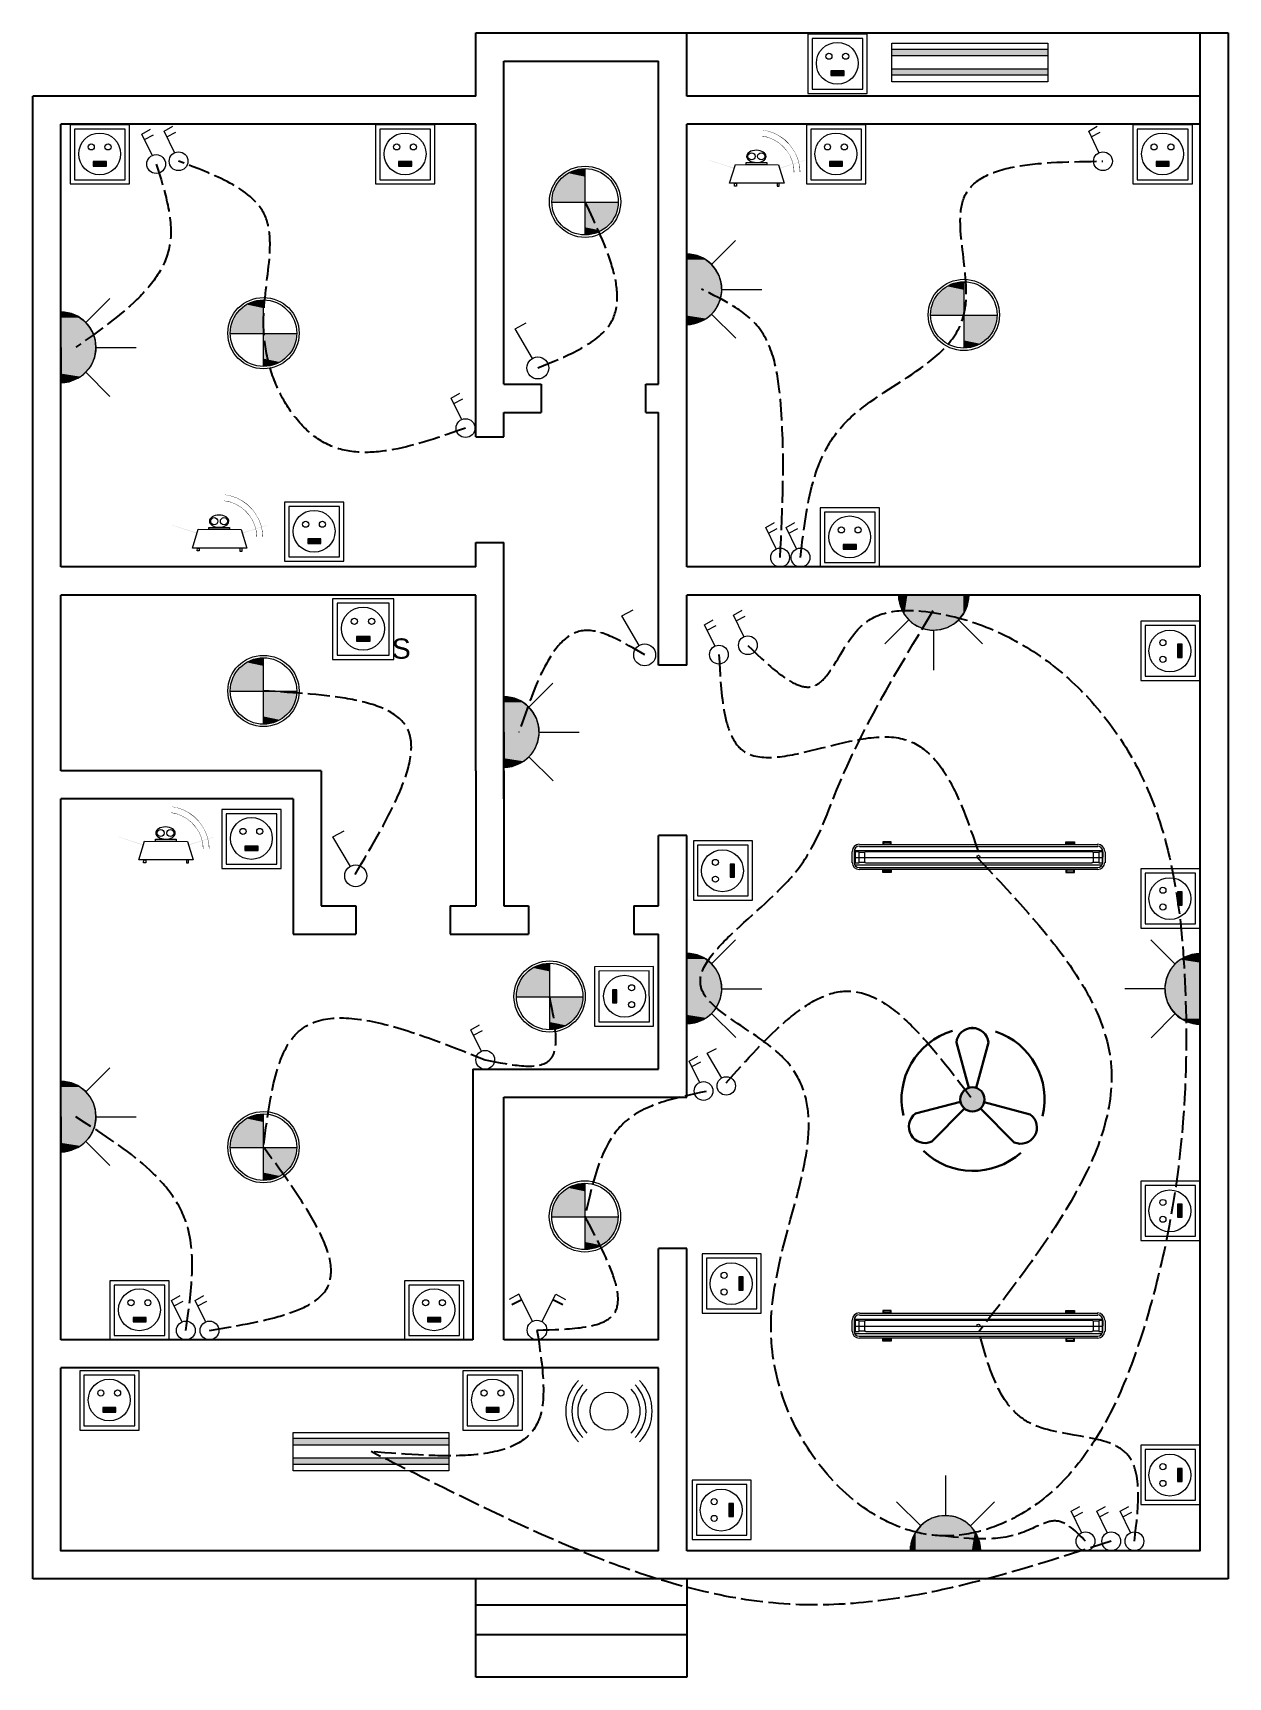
# Model space of a CAD drawing. Header units: centimetres. Extents: x 828 to 1678, y 455 to 1625.
import ezdxf

# ---------------------------------------------------------------- set-up
doc = ezdxf.new("R2010")
doc.units = ezdxf.units.CM
doc.header["$LTSCALE"] = 1.3
doc.header["$MEASUREMENT"] = 0
doc.linetypes.add('ACAD_ISO02W100', pattern=[15, 12, -3])
for name, color, linetype in [('1 - Blocs Electriques', 1, 'Continuous'), ('PDF _00Lighting', 1, 'Continuous'), ('PDF _APD ECL', 1, 'Continuous'), ('PDF _B Appareillage', 5, 'Continuous'), ('PDF _CFO-Electricté', 6, 'Continuous'), ('PDF _ECLAIRAGE', 1, 'Continuous'), ('PDF _Electricté', 7, 'Continuous'), ('PDF _Texte', 7, 'Continuous')]:
    doc.layers.add(name, color=color, linetype=linetype)
doc.layers.add('Elec conn', color=2, linetype='ACAD_ISO02W100', lineweight=25)
doc.styles.add('PDF TimesNewRomanPSMT', font='arial.ttf')

# ---------------------------------------------------------------- blocks, each defined once
blk = doc.blocks.new('Hublot étanche  de 2x9W')
at = {"layer": 'PDF _ECLAIRAGE', "color": 3, "lineweight": 0}
for points in [[(0.03, 0.37), (0.03, 11.07)], [(-5.32, 5.72), (5.38, 5.72)]]:
    blk.add_lwpolyline(points, dxfattribs=at)
for radius in [5.76, 5.37]:
    blk.add_circle((0, 5.76), radius, dxfattribs=at)
at = {"layer": 'PDF _ECLAIRAGE', "color": 3, "transparency": 33554559}
for points in [[(-2.62, 10.37), (0.03, 10.37), (-1.8, 10.77)], [(0.03, 10.77), (-1.8, 10.77), (-0.88, 10.98)], [(0.03, 10.37), (-1.8, 10.77), (0.03, 10.77)], [(0.03, 10.98), (-0.88, 10.98), (0.03, 11.07)], [(0.03, 10.77), (0.03, 10.98), (-0.88, 10.98)], [(-4.97, 7.55), (0.03, 7.55), (-4.58, 8.37)], [(-4.58, 8.37), (0.03, 8.37), (-4.06, 9.16)], [(0.03, 7.55), (-4.58, 8.37), (0.03, 8.37)], [(-4.06, 9.16), (0.03, 9.16), (-3.41, 9.81)], [(0.03, 8.37), (-4.06, 9.16), (0.03, 9.16)], [(-3.41, 9.81), (0.03, 9.81), (-2.62, 10.37)], [(0.03, 9.16), (-3.41, 9.81), (0.03, 9.81)], [(0.03, 9.81), (-2.62, 10.37), (0.03, 10.37)], [(-5.32, 5.72), (0.03, 5.72), (-5.23, 6.63)], [(-5.23, 6.63), (0.03, 6.63), (-4.97, 7.55)], [(0.03, 5.72), (-5.23, 6.63), (0.03, 6.63)], [(0.03, 6.63), (-4.97, 7.55), (0.03, 7.55)], [(0.03, 4.81), (5.34, 4.81), (0.03, 5.72)], [(5.34, 4.81), (0.03, 5.72), (5.38, 5.72)], [(0.03, 3.89), (5.08, 3.89), (0.03, 4.81)], [(5.08, 3.89), (0.03, 4.81), (5.34, 4.81)], [(0.03, 3.02), (4.68, 3.02), (0.03, 3.89)], [(4.68, 3.02), (0.03, 3.89), (5.08, 3.89)], [(0.03, 2.28), (4.16, 2.28), (0.03, 3.02)], [(4.16, 2.28), (0.03, 3.02), (4.68, 3.02)], [(0.03, 1.63), (3.47, 1.63), (0.03, 2.28)], [(3.47, 1.63), (0.03, 2.28), (4.16, 2.28)], [(0.03, 1.07), (2.73, 1.07), (0.03, 1.63)], [(2.73, 1.07), (0.03, 1.63), (3.47, 1.63)], [(0.03, 0.67), (1.86, 0.67), (0.03, 1.07)], [(1.86, 0.67), (0.03, 1.07), (2.73, 1.07)], [(0.03, 0.46), (0.99, 0.46), (0.03, 0.67)], [(0.99, 0.46), (0.03, 0.67), (1.86, 0.67)], [(0.03, 0.37), (0.03, 0.46), (0.99, 0.46)]]:
    blk.add_solid(points, dxfattribs=at)
blk = doc.blocks.new('Luminaire à vasque 2x18W')
at = {"layer": 'PDF _ECLAIRAGE', "color": 140, "lineweight": 0, "true_color": 0x00bfff}
blk.add_lwpolyline([(16.73, 0), (-16.73, 0), (-16.73, 8.26), (16.73, 8.26)], close=True, dxfattribs=at)
for points in [[(16.73, 6.92), (-16.73, 6.92)], [(16.73, 5.52), (-16.73, 5.52)], [(16.73, 1.39), (-16.73, 1.39), (-16.73, 2.78), (16.73, 2.78)]]:
    blk.add_lwpolyline(points, dxfattribs=at)
at = {"layer": 'PDF _ECLAIRAGE', "color": 140, "true_color": 0x00bfff, "transparency": 33554559}
for points in [[(-16.73, 5.52), (16.73, 5.52), (-16.73, 6.92)], [(16.73, 5.52), (-16.73, 6.92), (16.73, 6.92)], [(-16.73, 1.39), (16.73, 1.39), (-16.73, 2.78)], [(16.73, 1.39), (-16.73, 2.78), (16.73, 2.78)]]:
    blk.add_solid(points, dxfattribs=at)
blk = doc.blocks.new('Luminaire étanche LED 1x18W')
at = {"layer": 'PDF _APD ECL', "color": 7, "lineweight": 0}
blk.add_circle((-0.03, 1.78), 0.196, dxfattribs=at)
at = {"layer": 'PDF _B Appareillage', "lineweight": 0}
for points in [[(-17.44, 0.96), (-17.44, 2.48)], [(17.14, 2.61), (-17.14, 2.61)], [(-17.14, 0.96), (-17.14, 2.48)], [(-16.44, 3.48), (16.44, 3.48)], [(-16.44, 3.18), (16.44, 3.18)], [(17.14, 2.48), (17.1, 0.96)], [(17.44, 2.48), (17.44, 0.96)], [(17.14, 1.61), (-17.14, 1.61)], [(17.05, 0.61), (-17.05, 0.61)], [(16.44, 0.26), (-16.44, 0.26)], [(16.44, 0), (-16.44, 0)]]:
    blk.add_lwpolyline(points, dxfattribs=at)
at = {"layer": 'PDF _B Appareillage', "color": 7, "lineweight": 0}
for points in [[(-17.01, 0.96), (-16.49, 0.96), (-16.49, 2.44), (-17.01, 2.44)], [(16.57, 0.96), (17.1, 0.96), (17.1, 2.44), (16.57, 2.44)]]:
    blk.add_lwpolyline(points, close=True, dxfattribs=at)
for points in [[(-16.49, 1.04), (-15.7, 1.04), (-15.7, 2.35), (-16.49, 2.35)], [(15.66, 2.44), (-15.57, 2.44)], [(16.57, 2.35), (15.79, 2.35), (15.79, 1.04), (16.57, 1.04)], [(15.66, 0.91), (-15.57, 0.91)]]:
    blk.add_lwpolyline(points, dxfattribs=at)
at = {"layer": 'PDF _B Appareillage', "lineweight": 0}
for points in [[(-13.22, 3.48), (-12.05, 3.48), (-12.05, 3.83), (-13.22, 3.83)], [(-13.14, 3.57), (-12.14, 3.57), (-12.14, 3.74), (-13.14, 3.74)], [(13.22, 3.48), (12.05, 3.48), (12.05, 3.83), (13.22, 3.83)], [(13.14, 3.57), (12.14, 3.57), (12.14, 3.74), (13.14, 3.74)], [(-13.22, 0), (-12.05, 0), (-12.05, -0.39), (-13.22, -0.39)], [(13.22, 0), (12.05, 0), (12.05, -0.39), (13.22, -0.39)], [(-13.14, -0.09), (-12.14, -0.09), (-12.14, -0.3), (-13.14, -0.3)], [(13.14, -0.09), (12.14, -0.09), (12.14, -0.3), (13.14, -0.3)]]:
    blk.add_lwpolyline(points, close=True, dxfattribs=at)
for centre, radius, start, end in [((-16.47, 2.52), 0.979, 90, 180), ((-16.47, 2.52), 0.718, 90, 180), ((16.41, 2.52), 0.979, 0, 90), ((16.41, 2.52), 0.718, 0, 90), ((-16.47, 1), 0.979, 180, 270), ((-16.47, 1), 0.718, 183.1201, 269.9396), ((16.41, 1), 0.979, 270, 360), ((16.41, 1), 0.718, 270.0604, 356.8799)]:
    blk.add_arc(centre, radius, start, end, dxfattribs=at)
at = {"layer": 'PDF _B Appareillage', "color": 7, "lineweight": 0}
for centre, start, end in [((-15.6, 2.39), 90.0001, 179.9999), ((15.63, 2.39), 0, 89.9999), ((-15.6, 1.08), 180.0001, 269.9999), ((15.63, 1.08), 270.0001, 359.9999)]:
    blk.add_arc(centre, 0.109, start, end, dxfattribs=at)
blk = doc.blocks.new('Interrupteur va et vient')
at = {"layer": 'PDF _Electricté', "lineweight": 0}
for points in [[(-0.68, 3.05), (-2.38, 6.57), (-0.94, 7.4)], [(-1.94, 5.66), (-0.46, 6.44)]]:
    blk.add_lwpolyline(points, dxfattribs=at)
blk.add_circle((0, 1.57), 1.57, dxfattribs=at)
blk = doc.blocks.new('Interrupteur simple allumage')
at = {"layer": 'PDF _Electricté', "lineweight": 0}
blk.add_lwpolyline([(-0.75, 2.84), (-3.19, 7.02), (-1.62, 7.84)], dxfattribs=at)
blk.add_circle((0, 1.54), 1.54, dxfattribs=at)
blk = doc.blocks.new('Interrupteur double allumage')
for p, q in [((-3.95, 5.54), (-2.4, 6.32)), ((4.07, 5.49), (2.49, 6.28))]:
    blk.add_line(p, q)
at = {"layer": 'PDF _Electricté', "lineweight": 0}
for points in [[(-0.67, 2.84), (-2.84, 7.19), (-4.36, 6.32)], [(0.77, 2.84), (2.94, 7.19), (4.47, 6.32)]]:
    blk.add_lwpolyline(points, dxfattribs=at)
blk.add_circle((0, 1.54), 1.54, dxfattribs=at)
blk = doc.blocks.new('Applique murale décorative 1x9W')
at = {"layer": 'PDF _00Lighting', "lineweight": 0}
for points in [[(0.02, 6.42), (0.02, 13.77)], [(-4.55, 4.55), (-8.98, 8.94)], [(4.55, 4.55), (8.98, 8.98)], [(10.07, -0.02), (-10.11, -0.02)]]:
    blk.add_lwpolyline(points, dxfattribs=at)
blk.add_lwpolyline([(6.4, 0.04, 0.416195), (-0.04, 6.45, 0.412234), (-6.5, 0)], format="xyb", dxfattribs=at)
at = {"layer": 'PDF _APD ECL', "lineweight": 0}
for points in [[(6.46, 0.02), (6.42, 0.72), (6.29, 1.5), (5.85, 2.68), (5.37, 3.59), (4.81, 4.28), (3.81, 5.2), (2.68, 5.85), (1.67, 6.2), (0.33, 6.42), (-1.15, 6.33), (-2.5, 5.94), (-3.68, 5.29), (-4.55, 4.55), (-5.46, 3.41), (-6.07, 2.2), (-6.42, 0.8), (-6.46, -0.02), (-5.11, -0.02), (-3.85, -0.02), (-2.02, -0.02), (-0.33, -0.02), (0.94, -0.02), (2.41, -0.02), (4.24, 0.02), (5.55, 0.02)], [(-6.46, -0.02), (-6.46, -0.02), (-6.46, -0.02)]]:
    blk.add_lwpolyline(points, close=True, dxfattribs=at)
for points in [[(-6.42, 0.8), (-6.46, -0.02), (-6.42, 0.8)], [(-6.46, -0.02), (6.46, 0.02)]]:
    blk.add_lwpolyline(points, dxfattribs=at)
at = {"layer": 'PDF _APD ECL', "transparency": 33554559}
for points in [[(-2.5, 5.94), (-2.5, -0.02), (-1.15, 6.33)], [(-2.5, -0.02), (-1.15, 6.33), (-1.15, -0.02)], [(-1.15, 6.33), (-1.15, -0.02), (0.33, 6.42)], [(-1.15, -0.02), (0.33, 6.42), (0.33, -0.02)], [(0.33, 6.42), (0.33, -0.02), (0.94, 6.33)], [(0.33, -0.02), (0.94, 6.33), (0.94, -0.02)], [(0.94, 6.33), (0.94, -0.02), (1.67, 6.2)], [(0.94, -0.02), (1.67, 6.2), (1.67, -0.02)], [(1.67, 6.2), (1.67, -0.02), (2.41, 5.94)], [(-6.07, 2.2), (-6.07, -0.02), (-5.46, 3.41)], [(-6.07, -0.02), (-5.46, 3.41), (-5.46, -0.02)], [(-5.46, 3.41), (-5.46, -0.02), (-4.55, 4.55)], [(-5.46, -0.02), (-4.55, 4.55), (-4.55, -0.02)], [(-4.55, 4.55), (-4.55, -0.02), (-3.68, 5.29)], [(-4.55, -0.02), (-3.68, 5.29), (-3.68, -0.02)], [(-3.68, 5.29), (-3.68, -0.02), (-2.5, 5.94)], [(-3.68, -0.02), (-2.5, 5.94), (-2.5, -0.02)], [(1.67, -0.02), (2.41, 5.94), (2.41, -0.02)], [(2.41, 5.94), (2.41, -0.02), (2.68, 5.85)], [(2.41, -0.02), (2.68, 5.85), (2.68, -0.02)], [(2.68, 5.85), (2.68, -0.02), (3.81, 5.2)], [(2.68, -0.02), (3.81, 5.2), (3.81, -0.02)], [(3.81, 5.2), (3.81, -0.02), (4.24, 4.81)], [(3.81, -0.02), (4.24, 4.81), (4.24, 0.02)], [(4.24, 4.81), (4.24, 0.02), (4.81, 4.28)], [(4.24, 0.02), (4.81, 4.28), (4.81, 0.02)], [(4.81, 4.28), (4.81, 0.02), (5.37, 3.59)], [(4.81, 0.02), (5.37, 3.59), (5.37, 0.02)], [(5.37, 3.59), (5.37, 0.02), (5.55, 3.24)], [(5.37, 0.02), (5.55, 3.24), (5.55, 0.02)], [(5.55, 3.24), (5.55, 0.02), (5.85, 2.68)], [(-6.46, -0.02), (-6.42, 0.8), (-6.42, -0.02)], [(-6.42, 0.8), (-6.42, -0.02), (-6.07, 2.2)], [(-6.42, -0.02), (-6.07, 2.2), (-6.07, -0.02)], [(5.55, 0.02), (5.85, 2.68), (5.85, 0.02)], [(5.85, 2.68), (5.85, 0.02), (6.29, 1.5)], [(5.85, 0.02), (6.29, 1.5), (6.29, 0.02)], [(6.29, 0.02), (6.29, 1.5), (6.42, 0.72)], [(6.29, 0.02), (6.42, 0.02), (6.42, 0.72)], [(6.42, 0.02), (6.42, 0.72), (6.46, 0.02)]]:
    blk.add_solid(points, dxfattribs=at)
blk = doc.blocks.new('*U13')
at = {"true_color": 0xf7f281}
h = blk.add_hatch(color=51, dxfattribs=at)
h.dxf.hatch_style = 1
h.paths.add_polyline_path([(0.98, 0, 1), (-0.98, 0, 1)])
h = blk.add_hatch(color=51, dxfattribs=at)
h.dxf.hatch_style = 1
h.paths.add_polyline_path([(0.98, 0, 1), (-0.98, 0, 1)])
at = {"color": 114, "lineweight": 30, "true_color": 0x139b48}
for points in [[(-0.3, 0.93), (-1.3, 4.6, -0.901033), (1.3, 4.6), (0.3, 0.93)], [(-0.3, 0.93), (-1.3, 4.6, -0.901033), (1.3, 4.6), (0.3, 0.93)], [(-0.64, -0.74), (-3.29, -3.41, -0.903613), (-4.59, -1.15), (-0.96, -0.19)], [(-0.64, -0.74), (-3.29, -3.41, -0.903613), (-4.59, -1.15), (-0.96, -0.19)], [(0.95, -0.23), (4.67, -1.21, -0.895838), (3.37, -3.47), (0.65, -0.73)], [(0.95, -0.23), (4.67, -1.21, -0.895838), (3.37, -3.47), (0.65, -0.73)]]:
    blk.add_lwpolyline(points, format="xyb", dxfattribs=at)
blk.add_circle((0, 0), 0.979, dxfattribs=at)
blk.add_circle((0, 0), 0.979, dxfattribs=at)
at = {"color": 219, "lineweight": 30, "true_color": 0x642165}
for start, end in [(106.7051, 193.0269), (346.4272, 71.6411), (226.1503, 311.7885)]:
    blk.add_arc((0.05, 0), 5.78, start, end, dxfattribs=at)
at = {"lineweight": 30}
for start, end in [(89.9994, 91.3046), (89.9994, 91.3046), (209.6409, 209.7734), (209.6409, 209.7734), (329.3201, 329.5724), (329.3201, 329.5724)]:
    blk.add_arc((0.05, 0), 5.78, start, end, dxfattribs=at)
blk = doc.blocks.new('Détecteur de présence plafonnier 360°')
at = {"layer": 'PDF _CFO-Electricté', "lineweight": 0}
blk.add_circle((0, 3.37), 3.37, dxfattribs=at)
for radius, start, end in [(7.68, 135, 225), (7.68, 315, 45), (6.59, 135, 225), (5.55, 135, 225), (5.55, 315, 45), (6.59, 315, 45)]:
    blk.add_arc((0, 3.37), radius, start, end, dxfattribs=at)
blk = doc.blocks.new('Applique mural décorative pour de lit chevet  6W')
at = {"layer": 'PDF _Electricté', "color": 6, "lineweight": 0}
for points in [[(8.16, 2.13, 0.09, 0.09, 0), (8.07, 3.28, 0.061, 0.061, 0), (7.79, 4.42, 0.0615, 0.0615, 0), (7.37, 5.5, 0.0434, 0.0434, 0), (6.79, 6.5, 0.0519, 0.0519, 0), (6.09, 7.42, 0.0971, 0.0971, 0), (5.26, 8.24, 0.0956, 0.0956, 0), (4.31, 8.92, 0.0608, 0.0608, 0), (3.31, 9.46, 0.0593, 0.0593, 0), (2.2, 9.85, 0.0434, 0.0434, 0), (1.07, 10.09, 0, 0, 0), (-0.11, 10.16, 0, 0, 0), (-1.24, 10.07, 0, 0, 0), (-2.39, 9.81, 0, 0, 0), (-3.48, 9.4, 0, 0, 0), (-4.48, 8.83, 0, 0, 0), (-5.39, 8.13, 0, 0, 0), (-6.22, 7.33, 0, 0, 0), (-6.92, 6.37, 0, 0, 0), (-7.48, 5.37, 0, 0, 0), (-7.9, 4.28, 0, 0, 0), (-8.13, 3.13, 0, 0, 0), (-8.22, 2, 0, 0, 0)], [(7.03, 2.09, 0.0901, 0.0901, 0), (6.94, 3.2, 0.0603, 0.0603, 0), (6.66, 4.26, 0.0596, 0.0596, 0), (6.22, 5.29, 0.0434, 0.0434, 0), (5.61, 6.2, 0.0844, 0.0844, 0), (4.89, 7.03, 0.0613, 0.0613, 0), (4.05, 7.72, 0.0596, 0.0596, 0), (3.09, 8.29, 0.0572, 0.0572, 0), (2.09, 8.7, 0.0867, 0.0867, 0), (1.02, 8.94, 0, 0, 0), (-0.07, 9.03, 0, 0, 0), (-1.2, 8.92, 0, 0, 0), (-2.24, 8.66, 0, 0, 0), (-3.26, 8.24, 0, 0, 0), (-4.18, 7.66, 0, 0, 0), (-5.05, 6.94, 0, 0, 0), (-5.74, 6.11, 0, 0, 0), (-6.31, 5.15, 0, 0, 0), (-6.74, 4.15, 0, 0, 0), (-6.98, 3.09, 0, 0, 0), (-7.07, 2, 0, 0, 0)]]:
    blk.add_lwpolyline(points, format="xyseb", dxfattribs=at)
for points in [[(5.15, 0), (4.07, 0), (-4.07, 0), (-5.15, 0), (-4.07, 3.57), (4.07, 3.52)], [(1.89, 3.91), (1.89, 3.52), (-2.02, 3.57), (-2.02, 3.91)], [(-3.85, 0), (-3.85, -0.52), (-4.24, -0.52), (-4.2, 0)], [(3.85, 0), (3.85, -0.57), (4.24, -0.57), (4.24, 0)]]:
    blk.add_lwpolyline(points, close=True, dxfattribs=at)
for centre in [(-1.01, 5.09), (0.82, 5.09)]:
    blk.add_circle(centre, 0.674, dxfattribs=at)
for points in [[(-0.09, 6.24), (-1.11, 6.24), (-1.94, 5.73), (-1.94, 5.09)], [(1.75, 5.08), (1.76, 5.72), (0.93, 6.24), (-0.09, 6.24)], [(-1.94, 5.09), (-1.94, 4.46), (-1.12, 3.94), (-0.1, 3.94)], [(-0.1, 3.94), (0.92, 3.93), (1.75, 4.45), (1.75, 5.08)]]:
    blk.add_open_spline(points, degree=3, dxfattribs=at)
at = {"layer": 'PDF _Electricté', "color": 6, "transparency": 33554559}
for points in [[(-4.28, 2.87), (-9.03, 4.35), (-9.03, 4.39)], [(-4.28, 2.78), (-4.28, 2.87), (-9.03, 4.35)], [(4.24, 2.87), (4.24, 2.78), (8.98, 4.35)], [(4.24, 2.78), (8.98, 4.35), (9.03, 4.31)]]:
    blk.add_solid(points, dxfattribs=at)
blk = doc.blocks.new('Prise électrique encastrée étanche 2P+T 220V 16A')
at = {"layer": 'PDF _Electricté', "color": 4, "lineweight": 0}
for points in [[(5.7, 11.35), (-5.7, 11.35), (-5.7, 0), (5.7, 0)], [(4.87, 10.53), (-4.87, 10.53), (-4.87, 0.83), (4.87, 0.83)], [(1.26, 4.31), (-1.26, 4.31), (-1.26, 3.44), (1.26, 3.44)]]:
    blk.add_lwpolyline(points, close=True, dxfattribs=at)
for centre, radius in [((-0.03, 5.77), 4.02), ((-1.64, 7.12), 0.587), ((1.58, 7.12), 0.587)]:
    blk.add_circle(centre, radius, dxfattribs=at)
at = {"layer": 'PDF _Electricté', "color": 4, "transparency": 33554559}
for points in [[(1.26, 4.31), (-1.26, 4.31), (1.26, 3.44)], [(-1.26, 4.31), (1.26, 3.44), (-1.26, 3.44)]]:
    blk.add_solid(points, dxfattribs=at)
blk = doc.blocks.new('Prise électrique étanche en saillie 2P+T 220V 16A')
at = {"layer": 'PDF _Electricté', "color": 4, "lineweight": 0}
for points in [[(5.7, 11.35), (-5.7, 11.35), (-5.7, 0), (5.7, 0)], [(4.87, 10.53), (-4.87, 10.53), (-4.87, 0.83), (4.87, 0.83)], [(1.3, 4.31), (-1.26, 4.31), (-1.26, 3.44), (1.3, 3.44)]]:
    blk.add_lwpolyline(points, close=True, dxfattribs=at)
for centre, radius in [((-0.03, 5.77), 4.02), ((-1.64, 7.12), 0.587), ((1.58, 7.12), 0.587)]:
    blk.add_circle(centre, radius, dxfattribs=at)
at = {"layer": 'PDF _Electricté', "color": 4, "transparency": 33554559}
for points in [[(1.3, 4.31), (-1.26, 4.31), (1.3, 3.44)], [(-1.26, 4.31), (1.3, 3.44), (-1.26, 3.44)]]:
    blk.add_solid(points, dxfattribs=at)
at = {"layer": 'PDF _Texte', "color": 4, "insert": (5.34, 2.02), "char_height": 3.79, "attachment_point": 4, "style": 'PDF TimesNewRomanPSMT'}
blk.add_mtext('S', dxfattribs=at)

msp = doc.modelspace()

# ---------------------------------------------------------------- linework, layer by layer
for p, q in [((1142.9, 1625.1), (1677.9, 1625.1)), ((1142.9, 1580.1), (1142.9, 1625.1)), ((1292.9, 1580.1), (1292.9, 1625.1)), ((1677.9, 1625.1), (1677.9, 525.1)), ((1162.9, 1375.1), (1162.9, 1605.1)), ((1272.9, 1375.1), (1272.9, 1605.1)), ((827.9, 525.1), (827.9, 1580.1)), ((1142.9, 1580.1), (827.9, 1580.1)), ((1657.9, 1580.1), (1292.9, 1580.1)), ((1142.9, 1560.1), (847.9, 1560.1)), ((1142.9, 1337.6), (1142.9, 1560.1)), ((1657.9, 1560.1), (1292.9, 1560.1)), ((1292.9, 1245.1), (1292.9, 1560.1)), ((1162.9, 1375.1), (1189.5, 1375.1)), ((1189.5, 1375.1), (1189.5, 1355.1)), ((1263.8, 1355.1), (1263.8, 1375.1)), ((1263.8, 1375.1), (1272.9, 1375.1)), ((1162.9, 1355.1), (1189.5, 1355.1)), ((1162.9, 1337.6), (1162.9, 1355.1)), ((1263.8, 1355.1), (1272.9, 1355.1)), ((1272.9, 1175.1), (1272.9, 1355.1)), ((1142.9, 1337.6), (1162.9, 1337.6)), ((1142.9, 1245.1), (1142.9, 1262.6)), ((1142.9, 1262.6), (1162.9, 1262.6)), ((1162.9, 1080.1), (1162.9, 1262.6)), ((1142.9, 1245.1), (847.9, 1245.1)), ((1657.9, 1245.1), (1292.9, 1245.1)), ((1142.9, 1225.1), (847.9, 1225.1)), ((1142.9, 1100.1), (1142.9, 1225.1)), ((1272.9, 1175.1), (1272.9, 1225.1)), ((1657.9, 1225.1), (1292.9, 1225.1)), ((1292.9, 1175.1), (1292.9, 1225.1)), ((1292.9, 1175.1), (1272.9, 1175.1)), ((1032.9, 1100.1), (847.9, 1100.1)), ((1032.9, 1100.1), (1032.9, 1003.9)), ((1142.9, 1100.1), (1142.9, 1003.9)), ((1162.9, 1100.1), (1162.9, 1003.9)), ((1012.9, 1080.1), (847.9, 1080.1)), ((1012.9, 1080.1), (1012.9, 983.9)), ((1272.9, 1003.9), (1272.9, 1053.9)), ((1272.9, 1003.9), (1272.9, 1053.9)), ((1292.9, 1053.9), (1272.9, 1053.9)), ((1292.9, 867.7), (1292.9, 1053.9)), ((1032.9, 1003.9), (1057.5, 1003.9)), ((1057.5, 1003.9), (1057.5, 983.9)), ((1124.6, 1003.9), (1124.6, 983.9)), ((1124.6, 1003.9), (1142.9, 1003.9)), ((1162.9, 1003.9), (1180.4, 1003.9)), ((1180.4, 1003.9), (1180.4, 983.9)), ((1255.4, 1003.9), (1255.4, 983.9)), ((1255.4, 1003.9), (1272.9, 1003.9)), ((1012.9, 983.9), (1057.5, 983.9)), ((1124.6, 983.9), (1180.4, 983.9)), ((1255.4, 983.9), (1272.9, 983.9)), ((1272.9, 887.7), (1272.9, 983.9)), ((1272.9, 887.7), (1272.9, 983.9)), ((1140.9, 887.7), (1140.9, 695.1)), ((1140.9, 887.7), (1272.9, 887.7)), ((1162.9, 695.1), (1162.9, 867.7)), ((1162.9, 867.7), (1292.9, 867.7)), ((1272.9, 695.1), (1272.9, 760.1)), ((1292.9, 760.1), (1272.9, 760.1)), ((1292.9, 545.1), (1292.9, 760.1)), ((1140.9, 695.1), (847.9, 695.1)), ((1272.9, 695.1), (1162.9, 695.1)), ((1162.9, 675.1), (847.9, 675.1)), ((1272.9, 675.1), (1162.9, 675.1)), ((1272.9, 545.1), (1272.9, 675.1)), ((1272.9, 545.1), (1272.9, 675.1)), ((1677.9, 525.1), (827.9, 525.1)), ((1142.9, 455.1), (1142.9, 525.1)), ((1292.9, 525.1), (1292.9, 515.1)), ((1292.9, 515.1), (1292.9, 485.1)), ((1292.9, 506.3), (1142.9, 506.3)), ((1292.9, 485.1), (1142.9, 485.1)), ((1292.9, 485.1), (1292.9, 455.1)), ((1292.9, 455.1), (1142.9, 455.1))]:
    msp.add_line(p, q)
for points in [[(1657.9, 1625.1), (1657.9, 1245.1)], [(1162.9, 1605.1), (1272.9, 1605.1)], [(847.9, 1245.1), (847.9, 1560.1)], [(847.9, 1100.1), (847.9, 1225.1)], [(1657.9, 1225.1), (1657.9, 545.1), (1292.9, 545.1)], [(847.9, 695.1), (847.9, 1080.1)], [(1272.9, 545.1), (847.9, 545.1), (847.9, 675.1)]]:
    msp.add_lwpolyline(points)
at = {"layer": 'Elec conn'}
for points in [[(1135.6, 1343.9), (1038.8, 1331.7), (992.1, 1413.3), (992.1, 1496.8), (931.5, 1533.8)], [(1373.8, 1251.8), (1403.4, 1345.3), (1490, 1424.4), (1490, 1507.5), (1588.9, 1533.8)], [(915.6, 1531.8), (925.4, 1475.1), (858.4, 1401.4)], [(1187, 1386.7), (1239.2, 1419.3), (1220.6, 1505)], [(1359.3, 1251.8), (1359.8, 1360.6), (1344.6, 1414.7), (1303.4, 1442.7)], [(1336.4, 1189.3), (1383.4, 1160.4), (1418.7, 1204.5), (1466.1, 1212.9), (1610.9, 1106.9), (1647.4, 944.9), (1622.6, 719.1), (1528.5, 569.9), (1477, 555.6), (1353, 696.8), (1360.2, 897.2), (1303.4, 945), (1371, 1028.8), (1398, 1082.5), (1468.5, 1214.6)], [(1263, 1182.5), (1221.1, 1199.9), (1173.5, 1127.6)], [(1315.8, 1182.7), (1333.4, 1114), (1445, 1123.1), (1501.2, 1039.5)], [(1057, 1026.3), (1093.7, 1131.1), (991.9, 1156.9)], [(1499.6, 1038.2), (1594.1, 896), (1500.7, 700.9)], [(992.1, 834.1), (1015.7, 913.4), (1149.6, 894.4)], [(1149.6, 894.4), (1195.6, 894.4), (1195.4, 939.5)], [(1321, 878.1), (1407.3, 943.3), (1496.1, 866.2)], [(1306.8, 871.9), (1249.2, 850.4), (1220.5, 782.9)], [(936.7, 701.8), (936.7, 779.3), (858.4, 853.9)], [(953.5, 701.8), (1037, 731.7), (992.1, 832.1)], [(1186.4, 702.1), (1240.5, 712.8), (1220.6, 782.7)], [(1186.4, 702.1), (1186.4, 635.1), (1068.4, 615.6)], [(1611.3, 551.8), (1605, 614.9), (1536.6, 636.1), (1500.7, 700.9)], [(1594.8, 551.8), (1369.5, 506.8), (1132.2, 583.8), (1068.4, 615.6)], [(1576.5, 551.8), (1555.9, 566.2), (1534.6, 559.1), (1475, 555.6)]]:
    msp.add_spline(points, degree=3, dxfattribs=at)

# ---------------------------------------------------------------- block references
for name, p, xscale, yscale, zscale in [('Prise électrique encastrée étanche 2P+T 220V 16A', (1400.1, 1582.1), 3.705226370658713, 3.705226370658713, 3.705226370658713), ('Luminaire à vasque 2x18W', (1494.2, 1590.4), 3.311730867701553, 3.311730867701553, 3.311730867701553), ('Prise électrique encastrée étanche 2P+T 220V 16A', (875.5, 1517.6), 3.705226370658713, 3.705226370658713, 3.705226370658713), ('Prise électrique encastrée étanche 2P+T 220V 16A', (1092.7, 1517.6), 3.705226370658713, 3.705226370658713, 3.705226370658713), ('Applique mural décorative pour de lit chevet  6W', (1342.8, 1518.1), 3.761980743560406, 3.761980743560406, 3.761980743560406), ('Prise électrique encastrée étanche 2P+T 220V 16A', (1399.1, 1517.6), 3.705226370658713, 3.705226370658713, 3.705226370658713), ('Prise électrique encastrée étanche 2P+T 220V 16A', (1631.4, 1517.6), 3.705226370658713, 3.705226370658713, 3.705226370658713), ('Hublot étanche  de 2x9W', (1220.6, 1479.6), 4.399736700877583, 4.399736700877583, 4.399736700877583), ('Hublot étanche  de 2x9W', (1490, 1399.1), 4.399736700877583, 4.399736700877583, 4.399736700877583), ('Hublot étanche  de 2x9W', (991.9, 1386.1), 4.399736700877583, 4.399736700877583, 4.399736700877583), ('Applique mural décorative pour de lit chevet  6W', (960.7, 1258.5), 3.761980743560406, 3.761980743560406, 3.761980743560406), ('Prise électrique encastrée étanche 2P+T 220V 16A', (1028, 1249.1), 3.705226370658713, 3.705226370658713, 3.705226370658713), ('Prise électrique encastrée étanche 2P+T 220V 16A', (1408.9, 1245.1), 3.705226370658713, 3.705226370658713, 3.705226370658713), ('Prise électrique étanche en saillie 2P+T 220V 16A', (1062.8, 1179.2), 3.811387591592955, 3.811387591592955, 3.811387591592955), ('Hublot étanche  de 2x9W', (991.9, 1131.5), 4.399736700877583, 4.399736700877583, 4.399736700877583), ('Applique mural décorative pour de lit chevet  6W', (922.6, 1036.6), 3.761980743560406, 3.761980743560406, 3.761980743560406), ('Prise électrique encastrée étanche 2P+T 220V 16A', (983.4, 1030.5), 3.705226370658713, 3.705226370658713, 3.705226370658713), ('Luminaire étanche LED 1x18W', (1500.5, 1029.7), 5.156131464893292, 5.156131464893292, 5.156131464893292), ('Hublot étanche  de 2x9W', (991.9, 806.9), 4.399736700877583, 4.399736700877583, 4.399736700877583), ('Hublot étanche  de 2x9W', (1220.5, 757.6), 4.399736700877583, 4.399736700877583, 4.399736700877583), ('Prise électrique encastrée étanche 2P+T 220V 16A', (903.8, 695.1), 3.705226370658713, 3.705226370658713, 3.705226370658713), ('Prise électrique encastrée étanche 2P+T 220V 16A', (1113.3, 695.1), 3.705226370658713, 3.705226370658713, 3.705226370658713), ('Interrupteur double allumage', (1186.4, 695.1), 4.529814190324654, 4.529814190324654, 4.529814190324654), ('Luminaire étanche LED 1x18W', (1500.5, 696.2), 5.156131464893292, 5.156131464893292, 5.156131464893292), ('Prise électrique encastrée étanche 2P+T 220V 16A', (882.3, 630.9), 3.705226370658713, 3.705226370658713, 3.705226370658713), ('Prise électrique encastrée étanche 2P+T 220V 16A', (1154.9, 630.9), 3.705226370658713, 3.705226370658713, 3.705226370658713), ('Détecteur de présence plafonnier 360°', (1237.6, 630.9), 4.000812100392125, 4.000812100392125, 4.000812100392125), ('Luminaire à vasque 2x18W', (1068.4, 601.9), 3.311730867701553, 3.311730867701553, 3.311730867701553), ('Applique murale décorative 1x9W', (1477, 545.1), 3.87685178245837, 3.87685178245837, 3.87685178245837)]:
    msp.add_blockref(name, p, dxfattribs=dict(xscale=xscale, yscale=yscale, zscale=zscale))
for name, p, xscale, yscale, zscale, rotation in [('Applique murale décorative 1x9W', (1292.9, 1442.6), 3.87685178245837, 3.87685178245837, 3.87685178245837, 270), ('Applique murale décorative 1x9W', (847.9, 1401.3), 3.87685178245837, 3.87685178245837, 3.87685178245837, 270), ('Applique murale décorative 1x9W', (1468.5, 1225.1), 3.87685178245837, 3.87685178245837, 3.87685178245837, 180), ('Prise électrique encastrée étanche 2P+T 220V 16A', (1657.9, 1185.4), 3.705226370658713, 3.705226370658713, 3.705226370658713, 90), ('Applique murale décorative 1x9W', (1163, 1127.6), 3.87685178245837, 3.87685178245837, 3.87685178245837, 270), ('Prise électrique encastrée étanche 2P+T 220V 16A', (1339.7, 1029), 3.705226370658713, 3.705226370658713, 3.705226370658713, 90), ('Prise électrique encastrée étanche 2P+T 220V 16A', (1657.9, 1009.2), 3.705226370658713, 3.705226370658713, 3.705226370658713, 90), ('Applique murale décorative 1x9W', (1292.9, 945), 3.87685178245837, 3.87685178245837, 3.87685178245837, 270), ('Applique murale décorative 1x9W', (1657.9, 944.9), 3.87685178245837, 3.87685178245837, 3.87685178245837, 89.99999999999999), ('Prise électrique encastrée étanche 2P+T 220V 16A', (1227.3, 939.5), 3.705226370658715, 3.705226370658715, 3.705226370658715, 270.0804622200899), ('Applique murale décorative 1x9W', (847.9, 853.9), 3.87685178245837, 3.87685178245837, 3.87685178245837, 270), ('Prise électrique encastrée étanche 2P+T 220V 16A', (1657.9, 787), 3.705226370658713, 3.705226370658713, 3.705226370658713, 90), ('Prise électrique encastrée étanche 2P+T 220V 16A', (1345.9, 735.2), 3.705226370658713, 3.705226370658713, 3.705226370658713, 90), ('Prise électrique encastrée étanche 2P+T 220V 16A', (1657.9, 599), 3.705226370658713, 3.705226370658713, 3.705226370658713, 90), ('Prise électrique encastrée étanche 2P+T 220V 16A', (1338.8, 574.1), 3.705226370658713, 3.705226370658713, 3.705226370658713, 90)]:
    msp.add_blockref(name, p, dxfattribs=dict(xscale=xscale, yscale=yscale, zscale=zscale, rotation=rotation))
at = {"layer": '1 - Blocs Electriques'}
for name, p, xscale, yscale, zscale in [('Interrupteur va et vient', (915.6, 1525.1), 4.26105646123701, 4.26105646123701, 4.26105646123701), ('Interrupteur va et vient', (931.5, 1527.1), 4.26105646123701, 4.26105646123701, 4.26105646123701), ('Interrupteur va et vient', (1588.9, 1527.1), 4.26105646123701, 4.26105646123701, 4.26105646123701), ('Interrupteur simple allumage', (1187, 1378.9), 5.074327297538547, 5.074327297538547, 5.074327297538547), ('Interrupteur va et vient', (1135.6, 1337.2), 4.26105646123701, 4.26105646123701, 4.26105646123701), ('Interrupteur va et vient', (1359.3, 1245.1), 4.26105646123701, 4.26105646123701, 4.26105646123701), ('Interrupteur va et vient', (1373.8, 1245.1), 4.26105646123701, 4.26105646123701, 4.26105646123701), ('Interrupteur simple allumage', (1263, 1174.7), 5.074327297538547, 5.074327297538547, 5.074327297538547), ('Interrupteur va et vient', (1315.8, 1176), 4.26105646123701, 4.26105646123701, 4.26105646123701), ('Interrupteur va et vient', (1336.4, 1182.7), 4.26105646123701, 4.26105646123701, 4.26105646123701), ('Interrupteur simple allumage', (1057.5, 1017.5), 5.074327297538547, 5.074327297538547, 5.074327297538547), ('Interrupteur va et vient', (1149.6, 887.7), 4.26105646123701, 4.26105646123701, 4.26105646123701), ('*U13', (1496.1, 866.2), 8.804559306302911, 8.804559306302911, 8.804559306302911), ('Interrupteur simple allumage', (1321, 869.3), 4.239659316772239, 4.239659316772239, 4.239659316772239), ('Interrupteur va et vient', (1304.9, 865.5), 4.26105646123701, 4.26105646123701, 4.26105646123701), ('Interrupteur va et vient', (936.7, 695.1), 4.26105646123701, 4.26105646123701, 4.26105646123701), ('Interrupteur va et vient', (953.5, 695.1), 4.26105646123701, 4.26105646123701, 4.26105646123701), ('Interrupteur va et vient', (1576.5, 545.1), 4.26105646123701, 4.26105646123701, 4.26105646123701), ('Interrupteur va et vient', (1594.8, 545.1), 4.26105646123701, 4.26105646123701, 4.26105646123701), ('Interrupteur va et vient', (1611.3, 545.1), 4.26105646123701, 4.26105646123701, 4.26105646123701)]:
    msp.add_blockref(name, p, dxfattribs=dict(at, xscale=xscale, yscale=yscale, zscale=zscale))
at = {"layer": 'Elec conn', "xscale": 4.399736700877583, "yscale": 4.399736700877583, "zscale": 4.399736700877583}
msp.add_blockref('Hublot étanche  de 2x9W', (1195.4, 914.1), dxfattribs=at)

doc.saveas('drawing.dxf')
